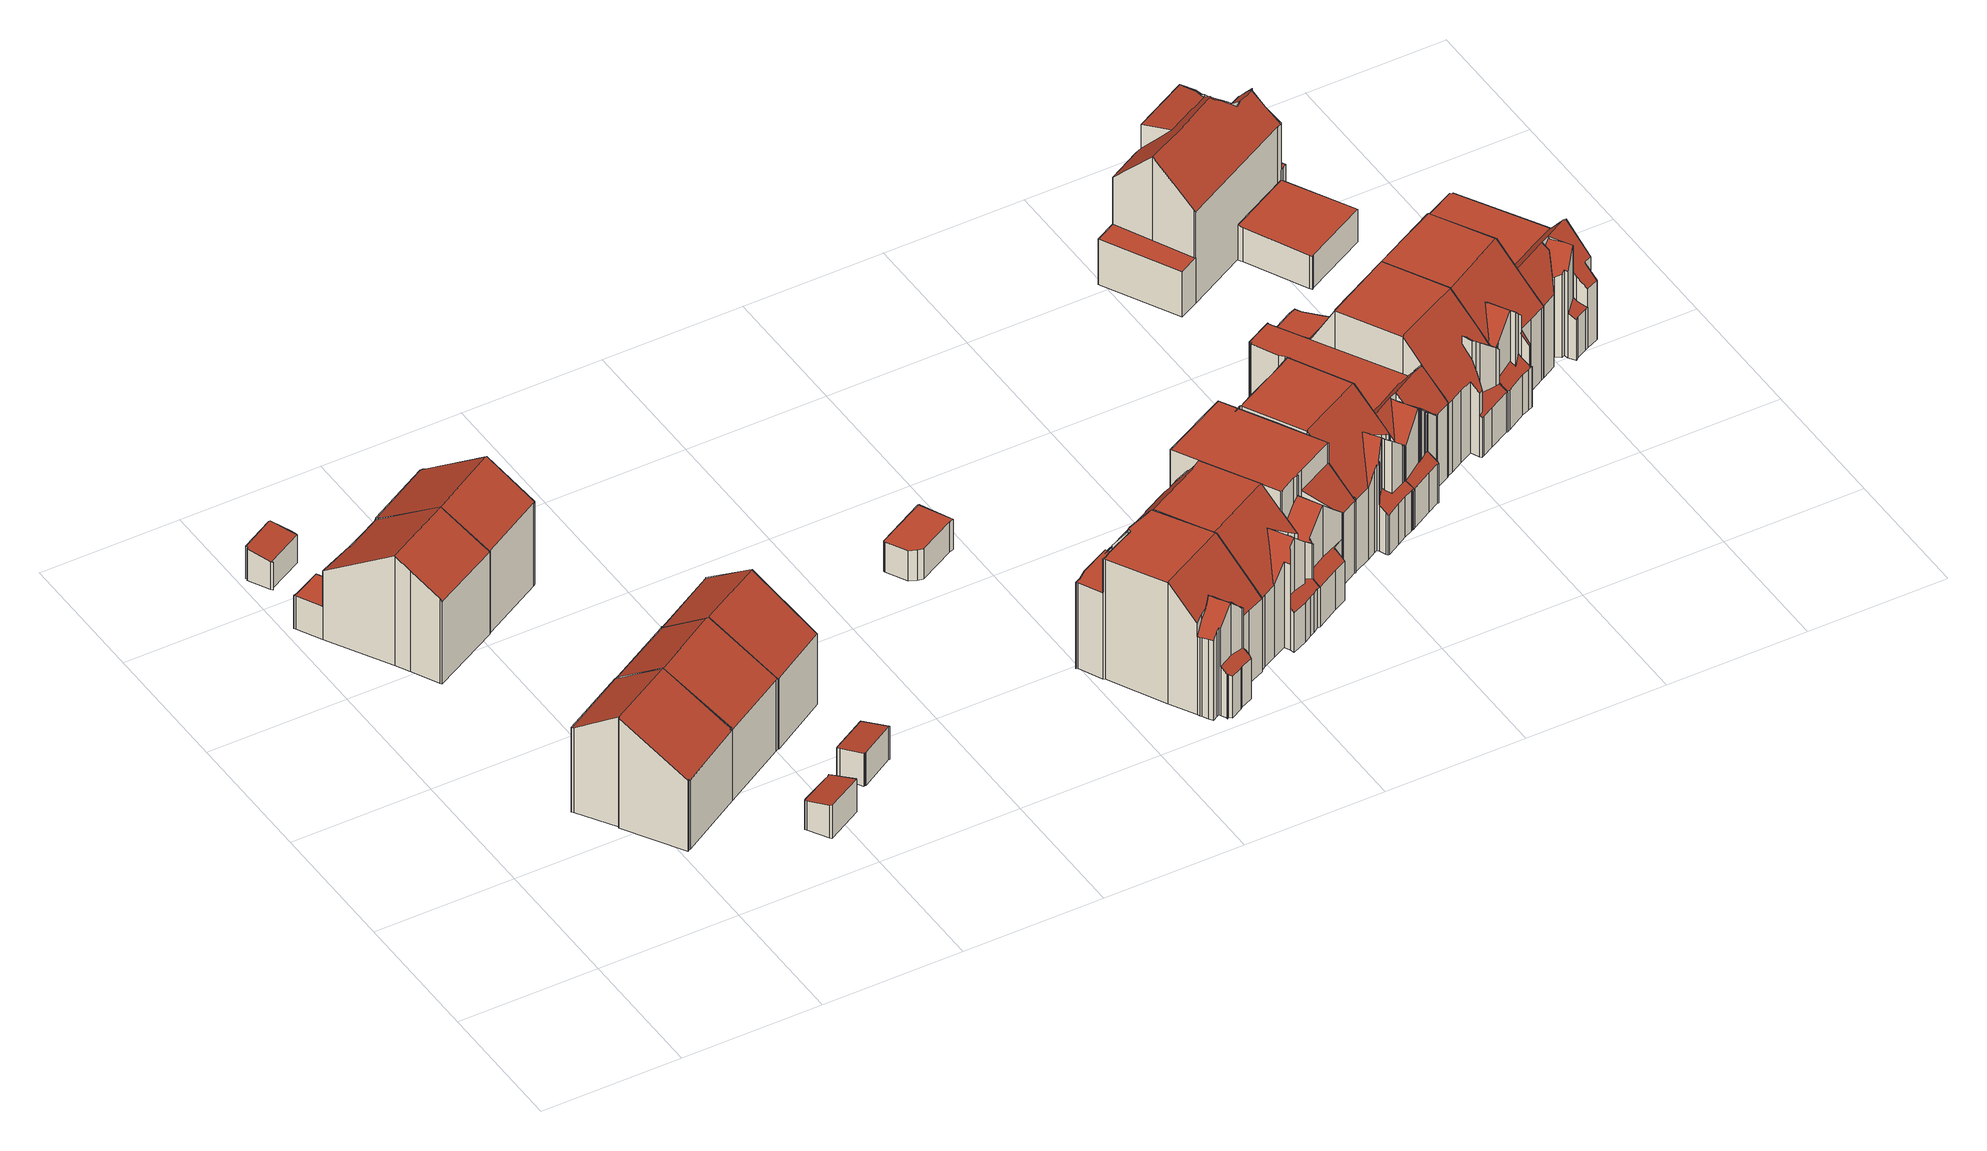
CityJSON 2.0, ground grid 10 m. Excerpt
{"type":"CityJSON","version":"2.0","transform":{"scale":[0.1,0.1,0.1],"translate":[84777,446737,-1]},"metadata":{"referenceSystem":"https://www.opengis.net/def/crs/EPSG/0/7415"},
"CityObjects":{
"building1":{"type":"Building","attributes":{"dak_type":"slanted","data_area":41.54,"data_coverage":0.934,"geconstateerd":false,"gid":17144714,"h_dak_50p":7.07,"h_dak_70p":7.59,"h_dak_max":8.53,"h_dak_min":5.25,"h_maaiveld":-0.242,"kas_warenhuis":false,"lod11_replace":false,"ondergronds_type":"above ground","oorspronkelijkbouwjaar":1981,"pw_actueel":"yes","pw_bron":"ahn3","reconstructie_methode":"tudelft3d-geoflow","reconstruction_skipped":false,"rmse_lod12":1.08,"rmse_lod13":1,"rmse_lod22":0.0281,"rn":1,"status":"Pand in gebruik","t_run":64.3,"val3dity_codes_lod12":"[]","val3dity_codes_lod13":"[]","val3dity_codes_lod22":"[]"},"children":["building1-1"]},
"building1-1":{"type":"BuildingPart","parents":["building1"],"geometry":[{"type":"Solid","lod":"2.2","boundaries":[[[[0,1,2,3,4,5,6,7,8,9,10,11,12,13]],[[14,10,9,15]],[[16,2,1,17]],[[18,12,11,19]],[[20,7,6,21]],[[22,8,7,20]],[[23,4,3,24]],[[25,5,4,23]],[[24,3,2,16]],[[26,0,13,27]],[[27,13,12,18]],[[21,6,5,25]],[[15,9,8,22]],[[19,11,10,14]],[[17,1,0,26]],[[21,25,23,24,16,28,14,15,22,20]],[[16,17,26,27,18,19,14,28]]]],"semantics":{"surfaces":[{"type":"GroundSurface"},{"type":"WallSurface","on_footprint_edge":true},{"type":"RoofSurface"}],"values":[[0,1,1,1,1,1,1,1,1,1,1,1,1,1,1,2,2]]}}]},
"building2":{"type":"Building","attributes":{"dak_type":"horizontal","data_area":4.8,"data_coverage":0.792,"geconstateerd":false,"gid":11186735,"h_dak_50p":2.19,"h_dak_70p":2.24,"h_dak_max":2.38,"h_dak_min":2.03,"h_maaiveld":-0.213,"kas_warenhuis":false,"lod11_replace":false,"ondergronds_type":"above ground","oorspronkelijkbouwjaar":1981,"pw_actueel":"yes","pw_bron":"ahn3","reconstructie_methode":"tudelft3d-geoflow","reconstruction_skipped":false,"rmse_lod12":0.102,"rmse_lod13":0.108,"rmse_lod22":0.0231,"rn":1,"status":"Pand in gebruik","t_run":24.97,"val3dity_codes_lod12":"[]","val3dity_codes_lod13":"[]","val3dity_codes_lod22":"[]"},"children":["building2-1"]},
"building2-1":{"type":"BuildingPart","parents":["building2"],"geometry":[{"type":"Solid","lod":"2.2","boundaries":[[[[29,30,31,32,33,34,35,36,37,38,39]],[[40,32,31,41]],[[42,36,35,43]],[[44,38,37,45]],[[43,35,34,46]],[[47,33,32,40]],[[48,39,38,44]],[[41,31,30,49]],[[50,29,39,48]],[[46,34,33,47]],[[45,37,36,42]],[[49,30,29,50]],[[49,50,48,44,45,42,43,46,47,40,41]]]],"semantics":{"surfaces":[{"type":"GroundSurface"},{"type":"WallSurface","on_footprint_edge":true},{"type":"RoofSurface"}],"values":[[0,1,1,1,1,1,1,1,1,1,1,1,2]]}}]},
"building3":{"type":"Building","attributes":{"dak_type":"slanted","data_area":47.85,"data_coverage":0.938,"geconstateerd":false,"gid":11186732,"h_dak_50p":6.95,"h_dak_70p":7.57,"h_dak_max":8.52,"h_dak_min":2.25,"h_maaiveld":-0.193,"kas_warenhuis":false,"lod11_replace":false,"ondergronds_type":"above ground","oorspronkelijkbouwjaar":1981,"pw_actueel":"yes","pw_bron":"ahn3","reconstructie_methode":"tudelft3d-geoflow","reconstruction_skipped":false,"rmse_lod12":2.03,"rmse_lod13":1.05,"rmse_lod22":0.0312,"rn":1,"status":"Pand in gebruik","t_run":61.98,"val3dity_codes_lod12":"[]","val3dity_codes_lod13":"[]","val3dity_codes_lod22":"[]"},"children":["building3-1"]},
"building3-1":{"type":"BuildingPart","parents":["building3"],"geometry":[{"type":"Solid","lod":"2.2","boundaries":[[[[51,52,53,54,55,56,57,58,59,60,61,62,63,64,65,66,67,68,69]],[[70,61,60,71]],[[72,64,63,73]],[[74,62,61,70]],[[75,74,76,77]],[[78,52,51,79]],[[80,66,65,81]],[[82,67,66,80]],[[83,68,67,82]],[[84,69,68,83]],[[71,60,59,85]],[[86,58,57,87]],[[87,57,56,88]],[[89,88,56,55,90]],[[73,63,62,74,75]],[[85,59,58,86]],[[90,55,54,91]],[[92,53,52,78]],[[91,54,53,92]],[[79,51,69,84]],[[77,76,88,89]],[[81,65,64,72]],[[88,76,74,70,71,85,86,87]],[[83,82,80,81,72,73,75,77,89,90]],[[91,92,78,79,84,83,90]]]],"semantics":{"surfaces":[{"type":"GroundSurface"},{"type":"WallSurface","on_footprint_edge":true},{"type":"WallSurface","on_footprint_edge":false},{"type":"RoofSurface"}],"values":[[0,1,1,1,2,1,1,1,1,1,1,1,1,1,1,1,1,1,1,1,2,1,3,3,3]]}}]},
"building4":{"type":"Building","attributes":{"dak_type":"slanted","data_area":41.91,"data_coverage":0.938,"geconstateerd":false,"gid":11186641,"h_dak_50p":7.05,"h_dak_70p":7.62,"h_dak_max":8.73,"h_dak_min":5.26,"h_maaiveld":-0.206,"kas_warenhuis":false,"lod11_replace":false,"ondergronds_type":"above ground","oorspronkelijkbouwjaar":1981,"pw_actueel":"yes","pw_bron":"ahn3","reconstructie_methode":"tudelft3d-geoflow","reconstruction_skipped":false,"rmse_lod12":1.12,"rmse_lod13":1.22,"rmse_lod22":0.0338,"rn":1,"status":"Pand in gebruik","t_run":56.66,"val3dity_codes_lod12":"[]","val3dity_codes_lod13":"[]","val3dity_codes_lod22":"[]"},"children":["building4-1"]},
"building4-1":{"type":"BuildingPart","parents":["building4"],"geometry":[{"type":"Solid","lod":"2.2","boundaries":[[[[2,1,0,93,94,95,96,97,98,99,5,3,100]],[[101,93,0,26]],[[102,94,93,101]],[[26,0,1,103]],[[104,100,3,105]],[[106,97,96,107]],[[108,98,97,106]],[[109,95,94,102]],[[16,2,100,104]],[[105,3,5,25]],[[25,5,99,110]],[[110,99,98,108]],[[103,1,2,16]],[[107,96,95,109]],[[26,103,16,111,112,106,107,109,102,101]],[[111,16,104,105,25,110,108,106,112]]]],"semantics":{"surfaces":[{"type":"GroundSurface"},{"type":"WallSurface","on_footprint_edge":true},{"type":"RoofSurface"}],"values":[[0,1,1,1,1,1,1,1,1,1,1,1,1,1,2,2]]}}]},
"building5":{"type":"Building","attributes":{"dak_type":"horizontal","data_area":4.93,"data_coverage":0.852,"geconstateerd":false,"gid":11186729,"h_dak_50p":2.2,"h_dak_70p":2.27,"h_dak_max":2.47,"h_dak_min":2.04,"h_maaiveld":-0.229,"kas_warenhuis":false,"lod11_replace":false,"ondergronds_type":"above ground","oorspronkelijkbouwjaar":1981,"pw_actueel":"yes","pw_bron":"ahn3","reconstructie_methode":"tudelft3d-geoflow","reconstruction_skipped":false,"rmse_lod12":0.122,"rmse_lod13":0.13,"rmse_lod22":0.0305,"rn":1,"status":"Pand in gebruik","t_run":29.37,"val3dity_codes_lod12":"[]","val3dity_codes_lod13":"[]","val3dity_codes_lod22":"[]"},"children":["building5-1"]},
"building5-1":{"type":"BuildingPart","parents":["building5"],"geometry":[{"type":"Solid","lod":"2.2","boundaries":[[[[113,114,115,116,117,118,119,120,121,122]],[[123,115,114,124]],[[125,118,117,126]],[[127,113,122,128]],[[126,117,116,129]],[[128,122,121,130]],[[130,121,120,131]],[[131,120,119,132]],[[132,119,118,125]],[[124,114,113,127]],[[129,116,115,123]],[[131,132,125,126,129,123,124,127,128,130]]]],"semantics":{"surfaces":[{"type":"GroundSurface"},{"type":"WallSurface","on_footprint_edge":true},{"type":"RoofSurface"}],"values":[[0,1,1,1,1,1,1,1,1,1,1,2]]}}]},
"building6":{"type":"Building","attributes":{"dak_type":"slanted","data_area":40.76,"data_coverage":0.918,"geconstateerd":false,"gid":11186730,"h_dak_50p":7.17,"h_dak_70p":7.7,"h_dak_max":8.52,"h_dak_min":5.5,"h_maaiveld":-0.178,"kas_warenhuis":false,"lod11_replace":false,"ondergronds_type":"above ground","oorspronkelijkbouwjaar":1981,"pw_actueel":"yes","pw_bron":"ahn3","reconstructie_methode":"tudelft3d-geoflow","reconstruction_skipped":false,"rmse_lod12":0.968,"rmse_lod13":1.06,"rmse_lod22":0.0269,"rn":1,"status":"Pand in gebruik","t_run":60.58,"val3dity_codes_lod12":"[]","val3dity_codes_lod13":"[]","val3dity_codes_lod22":"[]"},"children":["building6-1"]},
"building6-1":{"type":"BuildingPart","parents":["building6"],"geometry":[{"type":"Solid","lod":"2.2","boundaries":[[[[133,134,135,51,136,68,67,137,138,139,140,141,142]],[[143,137,67,144]],[[145,138,137,143]],[[146,139,138,145]],[[144,67,68,83]],[[79,51,135,147]],[[148,140,139,146]],[[149,141,140,148]],[[150,134,133,151]],[[152,142,141,149]],[[151,133,142,152]],[[83,68,136,153]],[[153,136,51,79]],[[147,135,134,150]],[[152,149,148,146,145,143,144,83,154,155]],[[151,152,155,154,83,153,79,147,150]]]],"semantics":{"surfaces":[{"type":"GroundSurface"},{"type":"WallSurface","on_footprint_edge":true},{"type":"RoofSurface"}],"values":[[0,1,1,1,1,1,1,1,1,1,1,1,1,1,2,2]]}}]},
"building7":{"type":"Building","attributes":{"dak_type":"slanted","data_area":39.64,"data_coverage":0.944,"geconstateerd":false,"gid":11186640,"h_dak_50p":7.21,"h_dak_70p":7.73,"h_dak_max":8.53,"h_dak_min":5.43,"h_maaiveld":-0.189,"kas_warenhuis":false,"lod11_replace":false,"ondergronds_type":"above ground","oorspronkelijkbouwjaar":1981,"pw_actueel":"yes","pw_bron":"ahn3","reconstructie_methode":"tudelft3d-geoflow","reconstruction_skipped":false,"rmse_lod12":0.984,"rmse_lod13":0.92,"rmse_lod22":0.0304,"rn":1,"status":"Pand in gebruik","t_run":61.22,"val3dity_codes_lod12":"[]","val3dity_codes_lod13":"[]","val3dity_codes_lod22":"[]"},"children":["building7-1"]},
"building7-1":{"type":"BuildingPart","parents":["building7"],"geometry":[{"type":"Solid","lod":"2.2","boundaries":[[[[156,157,158,159,98,160,97,95,161]],[[106,97,160,162]],[[163,95,97,106]],[[164,156,161,165]],[[166,161,95,163]],[[165,161,166]],[[167,158,157,168]],[[169,159,158,167]],[[168,157,156,164]],[[108,98,159,169]],[[162,160,98,108]],[[165,166,163,106,170,164]],[[108,169,167,168,164,170,106,162]]]],"semantics":{"surfaces":[{"type":"GroundSurface"},{"type":"WallSurface","on_footprint_edge":true},{"type":"RoofSurface"}],"values":[[0,1,1,1,1,1,1,1,1,1,1,2,2]]}}]},
"building8":{"type":"Building","attributes":{"dak_type":"horizontal","data_area":5.48,"data_coverage":0.898,"geconstateerd":false,"gid":14670221,"h_dak_50p":2.19,"h_dak_70p":2.26,"h_dak_max":2.4,"h_dak_min":1.99,"h_maaiveld":-0.229,"kas_warenhuis":false,"lod11_replace":false,"ondergronds_type":"above ground","oorspronkelijkbouwjaar":1981,"pw_actueel":"yes","pw_bron":"ahn3","reconstructie_methode":"tudelft3d-geoflow","reconstruction_skipped":false,"rmse_lod12":0.112,"rmse_lod13":0.125,"rmse_lod22":0.0324,"rn":1,"status":"Pand in gebruik","t_run":43.22,"val3dity_codes_lod12":"[]","val3dity_codes_lod13":"[]","val3dity_codes_lod22":"[]"},"children":["building8-1"]},
"building8-1":{"type":"BuildingPart","parents":["building8"],"geometry":[{"type":"Solid","lod":"2.2","boundaries":[[[[171,172,173,174,175,176,177,178,179,180]],[[181,180,179,182]],[[183,177,176,184]],[[185,178,177,183]],[[186,175,174,187]],[[184,176,175,186]],[[187,174,173,188]],[[182,179,178,185]],[[188,173,172,189]],[[190,171,180,181]],[[189,172,171,190]],[[189,190,181,182,185,183,184,186,187,188]]]],"semantics":{"surfaces":[{"type":"GroundSurface"},{"type":"WallSurface","on_footprint_edge":true},{"type":"RoofSurface"}],"values":[[0,1,1,1,1,1,1,1,1,1,1,2]]}}]},
"building9":{"type":"Building","attributes":{"dak_type":"horizontal","data_area":8.8,"data_coverage":0.898,"geconstateerd":false,"gid":18958482,"h_dak_50p":2.24,"h_dak_70p":2.24,"h_dak_max":2.39,"h_dak_min":2.18,"h_maaiveld":-0.165,"kas_warenhuis":false,"lod11_replace":false,"ondergronds_type":"above ground","oorspronkelijkbouwjaar":1991,"pw_actueel":"yes","pw_bron":"ahn3","reconstructie_methode":"tudelft3d-geoflow","reconstruction_skipped":false,"rmse_lod12":0.0229,"rmse_lod13":0.023,"rmse_lod22":0.0214,"rn":1,"status":"Pand in gebruik","t_run":42.66,"val3dity_codes_lod12":"[]","val3dity_codes_lod13":"[]","val3dity_codes_lod22":"[]"},"children":["building9-1"]},
"building9-1":{"type":"BuildingPart","parents":["building9"],"geometry":[{"type":"Solid","lod":"2.2","boundaries":[[[[191,192,193,194,195,196,197,198,199,200]],[[201,192,191,202]],[[203,194,193,204]],[[205,198,197,206]],[[204,193,192,201]],[[207,196,195,208]],[[206,197,196,207]],[[202,191,200,209]],[[210,199,198,205]],[[209,200,199,210]],[[208,195,194,203]],[[209,210,205,206,207,208,203,204,201,202]]]],"semantics":{"surfaces":[{"type":"GroundSurface"},{"type":"WallSurface","on_footprint_edge":true},{"type":"RoofSurface"}],"values":[[0,1,1,1,1,1,1,1,1,1,1,2]]}}]},
"building10":{"type":"Building","attributes":{"dak_type":"slanted","data_area":53.11,"data_coverage":0.918,"geconstateerd":false,"gid":18958357,"h_dak_50p":8.78,"h_dak_70p":9.25,"h_dak_max":9.44,"h_dak_min":2.89,"h_maaiveld":-0.26,"kas_warenhuis":false,"lod11_replace":false,"ondergronds_type":"above ground","oorspronkelijkbouwjaar":1917,"pw_actueel":"yes","pw_bron":"ahn3","reconstructie_methode":"tudelft3d-geoflow","reconstruction_skipped":false,"rmse_lod12":1.83,"rmse_lod13":2.08,"rmse_lod22":0.16,"rn":1,"status":"Pand in gebruik","t_run":127.03,"val3dity_codes_lod12":"[]","val3dity_codes_lod13":"[]","val3dity_codes_lod22":"[]"},"children":["building10-1"]},
"building10-1":{"type":"BuildingPart","parents":["building10"],"geometry":[{"type":"Solid","lod":"2.2","boundaries":[[[[211,212,213,214,215,216,217,218,219,220,221,222,223,224,225,226,227,228,229,230,231,232,233,234,235,236,237,238,239,240,241,242,243,244,245,246,247,248,249]],[[250,251,252,253]],[[254,224,223,255]],[[253,252,255,256]],[[257,258,259,260]],[[261,236,235,262]],[[263,247,246,264]],[[265,248,247,263]],[[266,239,238,267]],[[262,235,234,268]],[[269,270,271,272]],[[273,249,248,265]],[[267,238,237,274]],[[260,259,275,276]],[[276,275,241,240,277]],[[278,242,241,275]],[[279,221,220,280]],[[220,281,280]],[[280,281,282,283]],[[274,237,236,261]],[[283,282,284]],[[285,286,287]],[[288,217,216,289]],[[290,230,229,291]],[[292,228,227,293]],[[294,295,296,286]],[[291,297,298]],[[299,232,231,300]],[[301,226,225,302]],[[293,227,226,301]],[[302,225,224,254]],[[256,255,223,222,303]],[[303,222,221,279]],[[272,271,251,250]],[[304,218,217,288]],[[305,219,218,304]],[[297,291,229,228,292]],[[306,295,294]],[[307,233,232,299]],[[268,234,233,307]],[[308,245,244,309]],[[264,246,245,308]],[[309,244,243,310]],[[310,243,242,278]],[[277,240,239,266,311]],[[300,231,230,290]],[[266,312,311]],[[311,312,313]],[[289,216,215,314]],[[314,215,214,315]],[[316,211,249,273]],[[317,212,211,316]],[[318,319,284]],[[320,321,258,257]],[[295,306,298]],[[281,220,219,305]],[[322,323,319,318]],[[323,322,324]],[[287,286,296,270,269]],[[315,214,213,321,320]],[[321,213,212,317]],[[268,307,299,300,290,291,298,306,294,286,285]],[[275,259,258,321,317,316,273,265,263,264,308,309,310,278]],[[325,257,260,276,277,311,313,326,324,322,327]],[[322,318,284,282,281,305,304,288,289,314,315,320,257,325,327]],[[324,326,313,312,266,267,274,261,262,328,329,279,280,283,284,319,323]],[[292,293,301,302,254,255,252,251,271,270,296,295,298,297]],[[285,287,269,272,250,253,256,303,279,329,328,262,268]]]],"semantics":{"surfaces":[{"type":"GroundSurface"},{"type":"WallSurface","on_footprint_edge":false},{"type":"WallSurface","on_footprint_edge":true},{"type":"RoofSurface"}],"values":[[0,1,2,1,1,2,2,2,2,2,1,2,2,1,2,2,2,2,1,2,1,1,2,2,2,1,1,2,2,2,2,2,2,1,2,2,2,1,2,2,2,2,2,2,2,2,1,1,2,2,2,2,1,1,1,2,1,1,1,2,2,3,3,3,3,3,3,3]]}}]},
"building11":{"type":"Building","attributes":{"dak_type":"slanted","data_area":50.78,"data_coverage":0.889,"geconstateerd":false,"gid":11569585,"h_dak_50p":8.88,"h_dak_70p":9.24,"h_dak_max":9.44,"h_dak_min":2.88,"h_maaiveld":-0.189,"kas_warenhuis":false,"lod11_replace":false,"ondergronds_type":"above ground","oorspronkelijkbouwjaar":1917,"pw_actueel":"yes","pw_bron":"ahn3","reconstructie_methode":"tudelft3d-geoflow","reconstruction_skipped":false,"rmse_lod12":1.8,"rmse_lod13":1.35,"rmse_lod22":0.108,"rn":1,"status":"Pand in gebruik","t_run":92.73,"val3dity_codes_lod12":"[]","val3dity_codes_lod13":"[]","val3dity_codes_lod22":"[]"},"children":["building11-1"]},
"building11-1":{"type":"BuildingPart","parents":["building11"],"geometry":[{"type":"Solid","lod":"2.2","boundaries":[[[[330,331,332,333,334,335,336,337,338,339,340,341,342,343,344,345,346,347,348,349,350,351,352,353,354,355,356]],[[357,351,350,299]],[[358,330,356,359]],[[360,355,354,361]],[[362,363,364,365]],[[299,350,349,366]],[[361,354,353,367]],[[368,352,351,357]],[[359,356,355,360]],[[369,336,335,370]],[[370,335,334,371]],[[372,347,346,373]],[[374,332,331,375]],[[376,377,375,378]],[[379,342,341,380,381]],[[381,380,382,383]],[[380,341,340,384]],[[385,333,332,374]],[[366,349,348,386]],[[367,353,352,368]],[[373,346,345,274]],[[387,339,338,388]],[[384,340,339,387]],[[365,364,371,389]],[[390,391,392]],[[274,345,344,393]],[[393,344,343,394]],[[378,375,331,330,358]],[[391,390,377,376]],[[395,396,363,362]],[[397,337,336,369]],[[386,348,347,372]],[[398,399,392]],[[383,382,400,401]],[[401,400,396,395]],[[394,343,342,379]],[[388,338,337,397]],[[389,371,334,333,385]],[[361,367,368,357,299,366,386,372,402,403,359,360]],[[404,405,358,359,403,402,372,373]],[[398,392,391,376,378,358,405,404,373,274,393,394,406,407]],[[401,408,409,399,398,407,406,394,379,381,383]],[[388,397,369,370,371,364,363,396,400,382,380,384,387]],[[399,409,408,401,395,362,365,389,385,374,375,377,390,392]]]],"semantics":{"surfaces":[{"type":"GroundSurface"},{"type":"WallSurface","on_footprint_edge":true},{"type":"WallSurface","on_footprint_edge":false},{"type":"RoofSurface"}],"values":[[0,1,1,1,2,1,1,1,1,1,1,1,1,2,1,2,1,1,1,1,1,1,1,2,2,1,1,1,2,2,1,1,2,2,2,1,1,1,3,3,3,3,3,3]]}}]},
"building12":{"type":"Building","attributes":{"dak_type":"slanted","data_area":52.79,"data_coverage":0.935,"geconstateerd":false,"gid":11569586,"h_dak_50p":9.24,"h_dak_70p":9.27,"h_dak_max":9.46,"h_dak_min":2.89,"h_maaiveld":-0.191,"kas_warenhuis":false,"lod11_replace":false,"ondergronds_type":"above ground","oorspronkelijkbouwjaar":1917,"pw_actueel":"yes","pw_bron":"ahn3","reconstructie_methode":"tudelft3d-geoflow","reconstruction_skipped":false,"rmse_lod12":1.71,"rmse_lod13":1.69,"rmse_lod22":0.108,"rn":1,"status":"Pand in gebruik","t_run":90.59,"val3dity_codes_lod12":"[]","val3dity_codes_lod13":"[]","val3dity_codes_lod22":"[]"},"children":["building12-1"]},
"building12-1":{"type":"BuildingPart","parents":["building12"],"geometry":[{"type":"Solid","lod":"2.2","boundaries":[[[[333,410,411,412,413,414,415,416,417,418,419,420,421,422,423,335,334,424]],[[425,414,413,426]],[[427,428,429,430]],[[431,422,421,432]],[[433,434,420,419,435]],[[385,333,424,436]],[[437,418,417,438]],[[435,419,418,437]],[[439,433,440]],[[430,429,434,433,439]],[[432,421,420,434]],[[370,335,423,441]],[[442,443,444,445]],[[371,334,335,370]],[[446,371,447,448]],[[438,417,416,449]],[[450,451,452,453]],[[449,416,415,452]],[[453,452,415,414,425]],[[436,424,334,371,446]],[[426,413,412,454]],[[455,456,457,458,459]],[[460,461,456,455]],[[448,447,428,427]],[[441,423,422,431]],[[458,457,440]],[[445,444,462,463]],[[443,410,333,385]],[[463,462,464,465]],[[465,464,461,460]],[[459,458,451,450]],[[454,412,411,466]],[[466,411,410,443,442]],[[435,437,438,449,452,451,458,440,433]],[[445,463,465,460,455,459,450,453,425,426,454,466,442]],[[456,461,430,439,440,457]],[[441,431,432,434,429,428,447,371,370]],[[461,464,462,444,443,385,436,446,448,427,430]]]],"semantics":{"surfaces":[{"type":"GroundSurface"},{"type":"WallSurface","on_footprint_edge":true},{"type":"WallSurface","on_footprint_edge":false},{"type":"RoofSurface"}],"values":[[0,1,2,1,1,1,1,1,2,2,1,1,2,1,2,1,2,1,1,1,1,2,2,2,1,2,2,1,2,2,2,1,1,3,3,3,3,3]]}}]},
"building13":{"type":"Building","attributes":{"dak_type":"slanted","data_area":50.38,"data_coverage":0.885,"geconstateerd":false,"gid":11569578,"h_dak_50p":8.63,"h_dak_70p":9.45,"h_dak_max":9.66,"h_dak_min":2.9,"h_maaiveld":-0.195,"kas_warenhuis":false,"lod11_replace":false,"ondergronds_type":"above ground","oorspronkelijkbouwjaar":1917,"pw_actueel":"yes","pw_bron":"ahn3","reconstructie_methode":"tudelft3d-geoflow","reconstruction_skipped":false,"rmse_lod12":2.08,"rmse_lod13":1.59,"rmse_lod22":0.194,"rn":1,"status":"Pand in gebruik","t_run":120.11,"val3dity_codes_lod12":"[]","val3dity_codes_lod13":"[]","val3dity_codes_lod22":"[]"},"children":["building13-1"]},
"building13-1":{"type":"BuildingPart","parents":["building13"],"geometry":[{"type":"Solid","lod":"2.2","boundaries":[[[[467,468,469,470,471,472,473,474,475,476,477,478,479,480,481,482,483,484,485,486,487,488,489,490,491,492,493,494,495,496,497,498,499]],[[500,494,493,501]],[[501,493,492,502]],[[503,495,494,500]],[[504,505,506,507]],[[507,506,508,509]],[[510,498,497,511]],[[512,475,474,513]],[[514,476,475,512]],[[515,487,486,516]],[[517,473,472,518]],[[518,472,471,519]],[[520,488,487,515]],[[521,522,489,488,520]],[[523,485,484,524]],[[525,478,477,526]],[[526,477,476,514]],[[516,486,485,523]],[[527,499,498,510]],[[524,484,483,528]],[[529,530,531,532]],[[533,534,535,536]],[[537,469,468,534,533]],[[538,539,540]],[[532,531,541,542]],[[542,541,522,521]],[[513,474,473,517]],[[543,544,545,546]],[[540,539,547]],[[548,480,479,549]],[[549,479,478,525]],[[550,481,480,548]],[[551,467,499,527]],[[552,468,467,551]],[[511,497,496,553]],[[554,490,489,522]],[[528,483,482,555]],[[555,482,481,550]],[[546,545,505,504]],[[509,508,556,557]],[[553,496,495,503]],[[558,470,469,537]],[[534,468,552]],[[530,529,559]],[[557,556,560]],[[536,535,544,543]],[[560,556,561,562]],[[502,492,491,563]],[[562,561,563,564]],[[564,563,491,490,554]],[[519,471,470,558]],[[565,515,516,566,567,568,569,570,571,526,514,512,572]],[[539,538,559,529,532,542,521,520,515,565,572,512,513,517,518,519,573,574,575,547]],[[524,528,555,550,548,549,525,526,571,570,569,568,567,566,516,523]],[[544,535,534,552,551,527,510,511,553,503,500,501,502,563,561,556,508,506,505,545]],[[536,543,546,504,540,547,575,574,573,519,558,537,533]],[[564,554,522,541,531,530,559,538,540,504,507,509,557,560,562]]]],"semantics":{"surfaces":[{"type":"GroundSurface"},{"type":"WallSurface","on_footprint_edge":true},{"type":"WallSurface","on_footprint_edge":false},{"type":"RoofSurface"}],"values":[[0,1,1,1,2,2,1,1,1,1,1,1,1,1,1,1,1,1,1,1,2,2,1,2,2,2,1,2,2,1,1,1,1,1,1,1,1,1,2,2,1,1,1,2,2,2,2,1,2,1,1,3,3,3,3,3,3]]}}]},
"building14":{"type":"Building","attributes":{"dak_type":"slanted","data_area":54.52,"data_coverage":0.858,"geconstateerd":false,"gid":18958195,"h_dak_50p":6.45,"h_dak_70p":6.55,"h_dak_max":8.53,"h_dak_min":2.9,"h_maaiveld":-0.227,"kas_warenhuis":false,"lod11_replace":false,"ondergronds_type":"above ground","oorspronkelijkbouwjaar":1917,"pw_actueel":"yes","pw_bron":"ahn3","reconstructie_methode":"tudelft3d-geoflow","reconstruction_skipped":false,"rmse_lod12":0.816,"rmse_lod13":0.838,"rmse_lod22":0.0789,"rn":1,"status":"Pand in gebruik","t_run":102.71,"val3dity_codes_lod12":"[]","val3dity_codes_lod13":"[]","val3dity_codes_lod22":"[]"},"children":["building14-1"]},
"building14-1":{"type":"BuildingPart","parents":["building14"],"geometry":[{"type":"Solid","lod":"2.2","boundaries":[[[[492,576,577,491,490,578,579,580,485,581,582,583,584,585,586,587,588,589,590,591,592,593,594,595,596,597,598,599,600,601,602,603,604,605,493]],[[606,591,590,607]],[[608,609,610,611]],[[611,610,612,613]],[[613,612,600,599,614]],[[615,595,594,616]],[[554,490,491,564]],[[617,618,598,597,619]],[[620,621,622]],[[623,596,595,615]],[[624,625,626,627]],[[628,629,620]],[[630,485,580,631]],[[632,633,634]],[[635,636,637,638]],[[639,586,585,640]],[[638,637,641,642]],[[642,641,609,608]],[[643,581,485,630]],[[644,584,583,645]],[[627,626,633,632]],[[646,579,578,647]],[[502,492,493,648]],[[649,577,576,650]],[[648,493,605,651]],[[652,602,601,653]],[[654,603,602,652]],[[647,578,490,554]],[[564,491,577,649,655]],[[656,657,636,658]],[[658,636,635]],[[655,649,657,656]],[[659,593,592,660]],[[616,594,593,659]],[[660,592,591,606]],[[640,585,584,644]],[[619,597,596,623]],[[631,580,579,646]],[[661,582,581,643]],[[650,576,492,502]],[[651,605,604,662]],[[653,601,600,612]],[[662,604,603,654]],[[614,599,598,618]],[[607,590,589,663]],[[663,589,588,664]],[[665,587,586,639]],[[664,588,587,665]],[[645,583,582,661]],[[634,629,628]],[[622,621,618,617]],[[666,625,624,667,647,554]],[[668,669,625,666,554,564,655,656]],[[627,632,634,628,620,622,617,619,623,615,616,659,670,671,672]],[[662,654,652,653,612,610,609,641,637,636,657,649,650,502,648,651]],[[663,664,665,639,640,644,645,661,643,630,631,646,673,674,675,676,677,678,660,606,607]],[[627,672,671,670,659,660,678,677,676,675,674,673,646,647,667,624]],[[629,634,633,626,625,669,668,656,658,635,638,642,608,611,613,614,618,621,620]]]],"semantics":{"surfaces":[{"type":"GroundSurface"},{"type":"WallSurface","on_footprint_edge":true},{"type":"WallSurface","on_footprint_edge":false},{"type":"RoofSurface"}],"values":[[0,1,2,2,1,1,1,1,2,1,2,2,1,2,2,1,2,2,1,1,2,1,1,1,1,1,1,1,1,2,2,2,1,1,1,1,1,1,1,1,1,1,1,1,1,1,1,1,1,2,2,3,3,3,3,3,3,3]]}}]},
"building15":{"type":"Building","attributes":{"dak_type":"slanted","data_area":62.23,"data_coverage":0.899,"geconstateerd":false,"gid":11569572,"h_dak_50p":8.09,"h_dak_70p":9.38,"h_dak_max":9.6,"h_dak_min":2.92,"h_maaiveld":-0.218,"kas_warenhuis":false,"lod11_replace":false,"ondergronds_type":"above ground","oorspronkelijkbouwjaar":1917,"pw_actueel":"yes","pw_bron":"ahn3","reconstructie_methode":"tudelft3d-geoflow","reconstruction_skipped":false,"rmse_lod12":2.73,"rmse_lod13":1.19,"rmse_lod22":0.102,"rn":1,"status":"Pand in gebruik","t_run":124.2,"val3dity_codes_lod12":"[]","val3dity_codes_lod13":"[]","val3dity_codes_lod22":"[]"},"children":["building15-1"]},
"building15-1":{"type":"BuildingPart","parents":["building15"],"geometry":[{"type":"Solid","lod":"2.2","boundaries":[[[[679,680,681,682,683,684,685,686,687,688,689,690,691,692,693,694,695,696,697,698,595,699,700,701,702,703,704,705,706,707]],[[708,682,681,709]],[[710,701,700,711]],[[712,713,714,715,716]],[[717,693,692,718]],[[719,703,702,720]],[[721,722,723,724]],[[725,726,713,712]],[[727,595,698,728]],[[720,702,701,710]],[[729,708,730,731]],[[732,682,708,729]],[[733,734,688,687,735]],[[736,683,682,732]],[[737,738,726,725]],[[738,737,739]],[[740,741,734,733]],[[718,692,691,742]],[[728,698,697,743]],[[744,685,684,745]],[[711,700,699,746]],[[745,684,683,736]],[[747,680,679,748]],[[722,695,694,749]],[[749,694,693,717]],[[750,696,695,722,721]],[[743,697,696,750]],[[724,723,714,713]],[[716,715,741,740]],[[742,691,690,751]],[[751,690,689,752]],[[752,689,688,734]],[[746,699,595,727]],[[753,704,703,719]],[[754,705,704,753]],[[735,687,686,755]],[[755,686,685,744]],[[756,706,705,754]],[[731,730,757,758]],[[759,758,757,760,761]],[[758,759,762]],[[761,760,707,706,756]],[[748,679,707,760]],[[709,681,680,747]],[[745,736,763,764,711,746,765,766,767,744]],[[738,739,768,735,755,744,767,766,765,746,727,728,743,750,721,724,713,726]],[[735,768,739,737,725,712,716,740,733]],[[759,761,756,754,753,719,720,769,762]],[[758,762,769,720,710,711,764,763,736,732,729,731]],[[709,747,748,760,757,730,708]],[[734,741,715,714,723,722,749,717,718,742,751,752]]]],"semantics":{"surfaces":[{"type":"GroundSurface"},{"type":"WallSurface","on_footprint_edge":true},{"type":"WallSurface","on_footprint_edge":false},{"type":"RoofSurface"}],"values":[[0,1,1,2,1,1,2,2,1,1,2,1,1,1,2,2,2,1,1,1,1,1,1,1,1,1,1,2,2,1,1,1,1,1,1,1,1,1,2,2,2,1,1,1,3,3,3,3,3,3,3]]}}]},
"building16":{"type":"Building","attributes":{"dak_type":"slanted","data_area":58.65,"data_coverage":0.827,"geconstateerd":false,"gid":18958199,"h_dak_50p":8.62,"h_dak_70p":9.02,"h_dak_max":10.13,"h_dak_min":3.27,"h_maaiveld":-0.221,"kas_warenhuis":false,"lod11_replace":false,"ondergronds_type":"above ground","oorspronkelijkbouwjaar":1915,"pw_actueel":"yes","pw_bron":"ahn3","reconstructie_methode":"tudelft3d-geoflow","reconstruction_skipped":false,"rmse_lod12":1.75,"rmse_lod13":0.871,"rmse_lod22":0.0908,"rn":1,"status":"Pand in gebruik","t_run":102.71,"val3dity_codes_lod12":"[]","val3dity_codes_lod13":"[]","val3dity_codes_lod22":"[]"},"children":["building16-1"]},
"building16-1":{"type":"BuildingPart","parents":["building16"],"geometry":[{"type":"Solid","lod":"2.2","boundaries":[[[[770,771,772,773,774,775,776,777,778,779,780,781,782,783,784,785,786,787,788,789,790,791]],[[792,791,790,793]],[[794,795,783,782,796]],[[797,798,799]],[[800,801,798,797]],[[802,774,773,803]],[[804,787,786,805]],[[806,775,774,802]],[[805,786,785,807]],[[808,809,810]],[[811,812,813,814]],[[815,788,787,804]],[[816,780,779,817]],[[818,778,777,809,808]],[[793,790,789,819]],[[820,821,822,823]],[[823,822,824,825]],[[809,777,776,826]],[[826,776,775,806,827]],[[828,781,780,816]],[[829,830,831,832]],[[833,834,795,794]],[[796,782,781,828]],[[835,836,837,838]],[[830,829,839]],[[817,779,778,818]],[[840,841,821,820]],[[807,785,784,842]],[[843,844,845]],[[819,789,788,815]],[[803,773,772,846]],[[838,837,846,847]],[[844,770,791,792]],[[848,771,770,844,843]],[[845,844,841,840]],[[814,813,801,800]],[[827,806,836,835]],[[847,846,772,771,848]],[[825,824,849,812,811]],[[812,849,834,833]],[[832,831,850]],[[842,784,783,795]],[[851,852,850,831,853,854,810,809,826,827,835,855,856,857]],[[854,853,831,830,839,858,817,818,808,810]],[[792,793,819,815,804,805,807,842,795,834,849,824,822,821,841,844]],[[799,859,860,851,857,856,855,835,838,847,848,843,845,840,820,861,797]],[[836,806,802,803,846,837]],[[825,811,814,800,797,861,820,823]],[[801,813,812,833,794,796,828,816,817,858,839,829,832,850,852,851,860,859,799,798]]]],"semantics":{"surfaces":[{"type":"GroundSurface"},{"type":"WallSurface","on_footprint_edge":true},{"type":"WallSurface","on_footprint_edge":false},{"type":"RoofSurface"}],"values":[[0,1,1,2,2,1,1,1,1,2,2,1,1,1,1,2,2,1,1,1,2,2,1,2,2,1,2,1,2,1,1,2,1,1,2,2,2,1,2,2,2,1,3,3,3,3,3,3,3]]}}]},
"building17":{"type":"Building","attributes":{"dak_type":"slanted","data_area":48.93,"data_coverage":0.859,"geconstateerd":false,"gid":11569587,"h_dak_50p":9.24,"h_dak_70p":9.4,"h_dak_max":9.63,"h_dak_min":2.89,"h_maaiveld":-0.22,"kas_warenhuis":false,"lod11_replace":false,"ondergronds_type":"above ground","oorspronkelijkbouwjaar":1917,"pw_actueel":"yes","pw_bron":"ahn3","reconstructie_methode":"tudelft3d-geoflow","reconstruction_skipped":false,"rmse_lod12":2.01,"rmse_lod13":1.02,"rmse_lod22":0.0538,"rn":1,"status":"Pand in gebruik","t_run":95.02,"val3dity_codes_lod12":"[]","val3dity_codes_lod13":"[]","val3dity_codes_lod22":"[]"},"children":["building17-1"]},
"building17-1":{"type":"BuildingPart","parents":["building17"],"geometry":[{"type":"Solid","lod":"2.2","boundaries":[[[[862,863,864,865,866,867,868,869,870,690,871,872,873,684,683,874,875,876,877,878,879,880,881,882]],[[883,882,881,884]],[[885,875,874,886]],[[887,878,877,888]],[[889,890,891,892]],[[893,879,878,887]],[[736,683,684,745]],[[884,881,880,894]],[[894,880,879,893]],[[895,869,868,896]],[[897,862,882,883]],[[898,690,870,899]],[[900,901,890,889]],[[901,871,690,898]],[[902,876,875,885]],[[888,877,876,902]],[[903,904,905,906]],[[906,905,907,908]],[[745,684,873,909]],[[892,891,904,903]],[[910,872,871,901,900]],[[909,873,872,910]],[[899,870,869,895]],[[911,867,866,912]],[[913,912,866,865,914]],[[908,907,915,916,917]],[[917,916,918,919]],[[916,915,912,913]],[[896,868,867,911]],[[919,918,920]],[[921,863,862,897]],[[922,923,924]],[[923,922,925]],[[886,874,683,736]],[[914,865,864,926]],[[926,864,863,921]],[[736,745,927,928,929,894,893,930]],[[898,899,895,896,911,912,915,907,905,904,891,890,901]],[[906,908,917,919,920,931,925,922,903]],[[922,924,932,933,910,900,889,892,903]],[[736,930,893,887,888,902,885,886]],[[932,924,923,925,931,920,918,916,913,914,926,921,897,883,884,894,929,928,927,745,909,910,933]]]],"semantics":{"surfaces":[{"type":"GroundSurface"},{"type":"WallSurface","on_footprint_edge":true},{"type":"WallSurface","on_footprint_edge":false},{"type":"RoofSurface"}],"values":[[0,1,1,1,2,1,1,1,1,1,1,1,2,1,1,1,2,2,1,2,1,1,1,1,1,2,2,2,1,2,1,2,2,1,1,1,3,3,3,3,3,3]]}}]},
"building18":{"type":"Building","attributes":{"dak_type":"horizontal","data_area":25.34,"data_coverage":0.925,"geconstateerd":false,"gid":17152735,"h_dak_50p":2.46,"h_dak_70p":2.52,"h_dak_max":2.74,"h_dak_min":2.17,"h_maaiveld":-0.226,"kas_warenhuis":false,"lod11_replace":false,"ondergronds_type":"above ground","oorspronkelijkbouwjaar":1929,"pw_actueel":"yes","pw_bron":"ahn3","reconstructie_methode":"tudelft3d-geoflow","reconstruction_skipped":false,"rmse_lod12":0.122,"rmse_lod13":0.121,"rmse_lod22":0.0969,"rn":1,"status":"Pand in gebruik","t_run":69.65,"val3dity_codes_lod12":"[]","val3dity_codes_lod13":"[]","val3dity_codes_lod22":"[]"},"children":["building18-1"]},
"building18-1":{"type":"BuildingPart","parents":["building18"],"geometry":[{"type":"Solid","lod":"2.2","boundaries":[[[[934,935,936,937,938,939,770,940,941]],[[942,938,937,943]],[[944,939,938,942]],[[943,937,936,945]],[[946,935,934,947]],[[948,940,770,949]],[[949,770,939,944]],[[950,941,940,948]],[[945,936,935,946]],[[947,934,941,950]],[[950,948,949,944,942,943,945,946,947]]]],"semantics":{"surfaces":[{"type":"GroundSurface"},{"type":"WallSurface","on_footprint_edge":true},{"type":"RoofSurface"}],"values":[[0,1,1,1,1,1,1,1,1,1,2]]}}]},
"building19":{"type":"Building","attributes":{"dak_type":"slanted","data_area":49.32,"data_coverage":0.856,"geconstateerd":false,"gid":18958492,"h_dak_50p":6.45,"h_dak_70p":6.48,"h_dak_max":7.81,"h_dak_min":2.97,"h_maaiveld":-0.227,"kas_warenhuis":false,"lod11_replace":false,"ondergronds_type":"above ground","oorspronkelijkbouwjaar":1917,"pw_actueel":"yes","pw_bron":"ahn3","reconstructie_methode":"tudelft3d-geoflow","reconstruction_skipped":false,"rmse_lod12":0.661,"rmse_lod13":0.478,"rmse_lod22":0.122,"rn":1,"status":"Pand in gebruik","t_run":91.66,"val3dity_codes_lod12":"[]","val3dity_codes_lod13":"[]","val3dity_codes_lod22":"[]"},"children":["building19-1"]},
"building19-1":{"type":"BuildingPart","parents":["building19"],"geometry":[{"type":"Solid","lod":"2.2","boundaries":[[[[951,952,953,954,955,956,957,958,882,959,960,880,961,877,962,963,964,965,966,967,968,969,970,971,972,973,974]],[[975,967,966,976]],[[977,974,973,978]],[[979,971,970,980]],[[980,970,969,981]],[[981,969,968,982]],[[983,965,964,984]],[[985,877,961,986]],[[883,882,958,987]],[[976,966,965,983]],[[987,958,957,988,989]],[[990,960,959,991]],[[991,959,882,883]],[[992,880,960,990]],[[984,964,963,993]],[[982,968,967,975]],[[988,957,956,994]],[[994,956,955,995]],[[996,952,951,997]],[[998,953,952,996]],[[995,955,954,999]],[[1000,998,1001,1002]],[[999,954,953,1000]],[[953,998,1000]],[[997,951,974,977]],[[1003,1004,978,1005]],[[1006,1007,1008,1009]],[[1009,1008,1010,1011]],[[1002,1001,1012,1013,1014]],[[1014,1013,1011]],[[1015,972,971,979]],[[1005,978,973,972,1015]],[[993,963,962,1016]],[[1016,962,877,985]],[[986,961,880,992]],[[989,988,1007,1006]],[[1013,1012,1004,1003]],[[997,977,978,1004,1012,1001,998,996]],[[1013,1003,1005,1015,979,980,981,982,1011]],[[1010,1008,1007,988,994,995,999,1000,1002,1014,1011]],[[1017,1018,991,883,987,989,1006,1009]],[[1018,1017,1009,1011,982,975,1019,1020,1021,1022,990,991]],[[1019,975,976,983,984,993,1016,985,986,992,990,1022,1021,1020]]]],"semantics":{"surfaces":[{"type":"GroundSurface"},{"type":"WallSurface","on_footprint_edge":true},{"type":"WallSurface","on_footprint_edge":false},{"type":"RoofSurface"}],"values":[[0,1,1,1,1,1,1,1,1,1,1,1,1,1,1,1,1,1,1,1,1,2,1,1,1,2,2,2,2,2,1,1,1,1,1,2,2,3,3,3,3,3,3]]}}]}
},
"vertices":[
[110,163,8],[111,162,8],[127,136,8],[152,96,8],[151,96,8],[152,95,8],[106,68,8],[105,68,8],[104,67,8],[79,108,8],[80,109,8],[63,135,8],[62,136,8],[109,163,8],[80,109,95],[79,108,95],[127,136,95],[111,162,75],[62,136,75],[63,135,75],[105,68,64],[106,68,63],[104,67,64],[151,96,65],[152,96,65],[152,95,64],[110,163,75],[109,163,75],[126,135,95],
[13,413,8],[5,428,8],[6,429,8],[5,430,8],[30,444,8],[31,444,8],[38,431,8],[40,428,8],[40,427,8],[14,413,8],[14,412,8],[5,430,34],[6,429,33],[40,428,30],[38,431,31],[14,413,30],[40,427,30],[31,444,33],[30,444,33],[14,412,30],[5,428,33],[13,413,30],
[106,308,8],[57,282,8],[56,283,8],[46,302,8],[41,312,8],[16,356,8],[7,373,8],[6,374,8],[9,375,8],[29,386,8],[39,369,8],[41,366,8],[41,365,8],[51,370,8],[66,378,8],[67,379,8],[68,377,8],[89,338,8],[106,309,8],[39,369,33],[29,386,33],[51,370,65],[41,365,65],[41,366,33],[41,366,64],[18,357,34],[18,357,62],[57,282,73],[106,308,73],[67,379,65],[66,378,65],[68,377,67],[89,338,95],[106,309,74],[9,375,34],[6,374,34],[7,373,34],[16,356,34],[16,356,62],[41,312,95],[46,302,88],[56,283,75],
[112,164,8],[158,190,8],[159,191,8],[159,190,8],[176,163,8],[201,123,8],[199,122,8],[140,114,8],[112,164,75],[158,190,75],[111,162,76],[140,114,78],[152,96,64],[176,163,95],[159,190,75],[201,123,64],[159,191,75],[199,122,64],[128,136,95],[174,163,95],
[212,47,8],[186,33,8],[185,34,8],[177,48,8],[176,49,8],[177,50,8],[199,62,8],[200,62,8],[202,64,8],[212,48,8],[185,34,34],[186,33,34],[177,50,31],[176,49,31],[212,47,34],[212,48,34],[177,48,31],[202,64,30],[200,62,30],[199,62,30],
[154,335,8],[153,334,8],[107,309,8],[105,310,8],[69,378,8],[68,380,8],[115,406,8],[116,405,8],[117,403,8],[138,365,8],[69,378,66],[68,377,66],[68,380,65],[115,406,65],[107,309,73],[116,405,66],[117,403,67],[153,334,74],[154,335,74],[138,365,95],[105,310,74],[91,339,95],[137,365,95],
[222,189,8],[243,149,8],[244,148,8],[202,123,8],[199,125,8],[206,218,8],[199,125,66],[159,191,74],[222,189,95],[206,218,75],[206,218,74],[244,148,64],[243,149,65],[202,123,64],[177,164,95],
[230,66,8],[229,66,8],[228,66,8],[220,81,8],[219,83,8],[220,84,8],[245,98,8],[255,81,8],[255,80,8],[254,80,8],[254,80,34],[255,80,34],[245,98,30],[220,84,30],[255,81,34],[219,83,30],[220,81,31],[228,66,34],[229,66,34],[230,66,34],
[357,219,8],[352,221,8],[344,236,8],[344,237,8],[379,255,8],[380,255,8],[380,254,8],[391,233,8],[388,232,8],[361,218,8],[352,221,32],[357,219,32],[344,237,32],[344,236,32],[391,233,32],[380,254,33],[380,255,33],[379,255,33],[361,218,32],[388,232,32],
[453,9,7],[453,10,7],[451,14,7],[450,15,7],[448,14,7],[445,12,7],[443,15,7],[441,19,7],[440,20,7],[439,22,7],[429,40,7],[408,80,7],[407,81,7],[399,97,7],[398,98,7],[401,100,7],[402,100,7],[408,105,7],[430,117,7],[431,118,7],[441,123,7],[447,126,7],[452,117,7],[457,106,7],[479,66,7],[494,38,7],[494,37,7],[481,31,7],[475,28,7],[472,26,7],[473,24,7],[474,22,7],[475,20,7],[475,19,7],[475,18,7],[466,14,7],[465,13,7],[456,8,7],[454,10,7],[413,84,102],[413,84,75],[410,82,75],[410,82,102],[399,97,75],[407,81,75],[407,81,102],[462,20,88],[462,20,46],[472,24,44],[472,24,76],[494,38,66],[479,66,103],[465,13,39],[466,14,39],[456,8,40],[475,28,65],[481,31,65],[457,106,102],[435,98,102],[435,98,75],[435,95,75],[435,95,102],[454,10,41],[494,37,65],[473,24,44],[473,24,76],[472,26,76],[474,22,43],[429,40,103],[439,22,79],[439,22,69],[445,27,76],[445,27,80],[450,30,81],[456,106,102],[437,99,99],[437,99,102],[443,15,70],[445,12,70],[431,118,71],[430,117,71],[408,105,75],[402,100,75],[432,112,80],[432,112,74],[437,99,75],[430,117,74],[431,115,74],[447,126,71],[441,123,71],[401,100,75],[398,98,75],[408,80,102],[441,19,69],[440,20,69],[432,112,79],[452,117,85],[475,18,39],[475,19,40],[475,20,41],[475,28,72],[475,28,66],[475,32,70],[448,14,74],[450,15,76],[453,9,41],[453,10,42],[453,33,85],[453,33,82],[451,14,76],[451,14,46],[454,34,87],[454,34,83],[457,36,83],[461,21,88],[458,36,83],[457,28,87],[478,66,103],[430,41,103],
[527,92,8],[539,70,8],[539,69,8],[540,67,8],[544,60,8],[546,55,8],[544,55,8],[540,52,8],[536,50,8],[531,47,8],[520,42,8],[519,45,8],[517,49,8],[507,44,8],[497,39,8],[494,37,8],[478,67,8],[458,106,8],[456,109,8],[448,125,8],[447,126,8],[471,138,8],[472,139,8],[491,149,8],[496,151,8],[498,146,8],[506,132,8],[471,138,71],[527,92,103],[506,132,102],[498,146,80],[496,151,71],[537,60,76],[537,60,46],[543,60,44],[543,60,72],[448,125,72],[491,149,71],[472,139,71],[544,55,39],[546,55,39],[544,60,43],[458,106,102],[478,67,103],[539,69,70],[539,70,70],[537,70,75],[537,70,71],[539,70,74],[517,49,76],[519,45,42],[519,45,76],[523,52,45],[523,52,83],[520,42,39],[540,67,70],[456,109,98],[531,47,39],[536,50,39],[544,60,71],[532,70,75],[532,70,78],[522,71,84],[497,39,65],[507,44,65],[537,58,77],[537,58,44],[540,52,39],[518,71,86],[518,71,87],[527,54,45],[527,54,87],[498,127,102],[504,131,102],[480,68,103],[525,92,103],[507,46,66],[513,60,78],[526,57,87],[524,60,87],
[533,80,8],[496,150,8],[498,151,8],[545,175,8],[564,139,8],[582,105,8],[591,88,8],[590,88,8],[579,82,8],[578,82,8],[577,81,8],[569,76,8],[572,69,8],[562,64,8],[542,63,8],[564,139,103],[545,175,102],[544,64,73],[544,64,46],[558,72,46],[558,72,87],[572,69,39],[569,76,46],[577,81,65],[577,81,46],[578,82,65],[542,63,70],[579,82,65],[590,88,65],[577,81,67],[572,83,70],[562,64,39],[533,80,103],[533,80,69],[534,80,71],[534,80,103],[544,60,70],[544,62,44],[544,62,71],[591,88,65],[581,105,103],[581,105,87],[582,105,87],[582,105,103],[498,151,102],[550,89,103],[550,89,86],[554,91,82],[554,91,87],[554,91,103],[550,88,103],[550,88,87],[546,87,83],[546,87,103],[549,88,86],[549,88,103],[496,150,102],
[616,94,8],[614,99,8],[613,100,8],[611,99,8],[604,95,8],[592,89,8],[591,90,8],[590,90,8],[575,119,8],[553,160,8],[552,161,8],[544,177,8],[558,184,8],[575,193,8],[577,194,8],[577,193,8],[587,198,8],[587,199,8],[592,202,8],[601,186,8],[623,144,8],[634,124,8],[635,121,8],[637,118,8],[640,112,8],[643,107,8],[643,106,8],[642,106,8],[641,105,8],[634,102,8],[627,98,8],[618,93,8],[617,93,8],[642,106,40],[643,106,40],[643,107,40],[641,105,40],[622,109,87],[622,109,48],[623,107,47],[623,107,87],[627,105,44],[627,105,85],[618,93,39],[627,98,40],[575,119,105],[590,90,67],[553,160,105],[623,144,105],[601,186,105],[591,90,67],[592,89,65],[604,95,65],[634,124,78],[635,121,75],[635,121,71],[592,202,73],[587,199,73],[544,177,73],[552,161,105],[617,93,39],[587,198,74],[629,121,78],[629,121,76],[632,121,73],[632,121,77],[614,99,76],[614,99,45],[615,100,45],[615,100,77],[613,100,76],[620,121,83],[616,121,85],[616,121,86],[634,121,72],[634,121,76],[615,101,78],[615,101,45],[621,108,47],[621,108,86],[615,121,86],[575,193,73],[558,184,73],[577,194,73],[616,94,41],[614,99,44],[634,102,40],[637,118,71],[577,193,74],[637,110,44],[637,110,75],[611,99,73],[621,121,82],[637,110,74],[639,111,44],[639,111,73],[640,112,44],[640,112,71],[622,144,105],[600,186,105],[584,177,105],[576,173,105],[564,167,105],[555,162,105],[554,161,105],[576,120,105],[604,96,66],[605,98,68],[611,112,79],
[641,110,8],[640,111,8],[630,131,8],[625,140,8],[594,200,8],[594,203,8],[605,209,8],[620,217,8],[621,217,8],[619,220,8],[617,224,8],[608,242,8],[609,243,8],[608,244,8],[627,254,8],[627,253,8],[674,165,8],[678,156,8],[686,141,8],[687,139,8],[686,138,8],[676,133,8],[675,133,8],[666,128,8],[665,127,8],[669,121,8],[669,120,8],[668,120,8],[659,115,8],[644,107,8],[627,253,73],[627,254,73],[662,125,80],[662,125,46],[663,126,46],[663,126,78],[665,127,46],[665,127,76],[666,128,76],[687,139,66],[686,141,69],[675,133,66],[675,133,65],[676,133,66],[672,133,68],[674,133,66],[674,133,67],[686,138,66],[646,139,88],[646,139,87],[651,141,82],[651,141,88],[666,135,73],[666,135,72],[592,202,74],[594,200,74],[654,138,82],[654,138,81],[654,137,81],[656,121,87],[656,121,45],[657,122,45],[657,122,86],[617,224,73],[619,220,74],[658,122,46],[658,122,85],[594,203,74],[621,217,74],[620,217,74],[625,140,75],[630,131,87],[643,106,39],[640,111,44],[641,110,43],[644,107,39],[669,120,39],[669,121,40],[668,120,39],[640,111,71],[655,121,88],[655,121,45],[656,121,88],[678,156,88],[674,165,75],[605,209,74],[659,115,39],[608,244,73],[609,243,73],[608,242,73],[637,119,71],[631,131,87],[654,124,88],[649,133,87],[678,155,88],[675,154,88],[669,151,88],[626,140,75],[641,148,75],[644,149,75],[665,161,75],[667,161,75],[673,164,75],
[651,258,8],[679,269,8],[680,270,8],[690,252,8],[698,237,8],[721,194,8],[721,193,8],[730,177,8],[734,168,8],[737,162,8],[740,158,8],[740,157,8],[739,157,8],[724,149,8],[716,145,8],[714,144,8],[713,145,8],[710,151,8],[700,146,8],[691,141,8],[672,168,8],[649,211,8],[641,226,8],[641,227,8],[637,235,8],[630,248,8],[643,255,8],[648,257,8],[650,253,8],[690,252,41],[680,270,41],[641,226,74],[649,211,104],[717,156,90],[717,156,67],[717,156,47],[720,157,47],[720,157,87],[716,145,39],[724,149,39],[637,235,73],[641,227,74],[713,145,58],[713,145,41],[716,147,41],[716,147,58],[717,161,87],[717,161,72],[687,139,65],[691,141,65],[690,252,74],[688,252,41],[688,252,73],[690,252,75],[737,162,71],[737,162,44],[734,168,71],[698,237,104],[714,168,87],[714,168,81],[719,171,82],[734,161,74],[734,161,44],[739,157,39],[700,146,65],[721,193,104],[721,194,104],[672,168,104],[679,269,41],[651,258,41],[714,144,39],[710,151,65],[740,157,39],[740,158,40],[630,248,73],[643,255,73],[730,177,82],[648,257,73],[659,242,41],[659,242,65],[659,242,74],[650,253,41],[650,253,73],[663,238,74],[696,236,104],[650,212,104],[674,170,104],[718,192,104],[720,193,104],[723,170,78],[649,231,74],
[727,406,8],[724,405,8],[639,360,8],[625,353,8],[597,406,8],[612,414,8],[636,427,8],[641,429,8],[679,449,8],[681,450,8],[697,458,8],[699,454,8],[703,447,8],[708,440,8],[711,434,8],[713,435,8],[719,433,8],[720,433,8],[723,427,8],[729,415,8],[732,409,8],[729,407,8],[729,407,44],[732,409,44],[708,440,82],[708,440,44],[703,447,82],[704,417,100],[704,417,95],[700,414,100],[704,427,91],[704,427,90],[597,406,44],[625,353,44],[720,433,44],[719,433,44],[612,414,44],[713,435,44],[641,429,100],[641,429,81],[654,414,101],[712,430,92],[712,430,82],[711,430,83],[711,430,92],[723,427,44],[697,458,83],[681,450,100],[679,449,100],[729,415,44],[716,423,100],[716,423,44],[717,424,44],[717,424,100],[714,428,44],[714,428,95],[636,427,81],[612,414,81],[699,454,82],[686,433,102],[686,433,101],[687,431,101],[687,431,103],[713,431,82],[713,431,44],[625,388,110],[625,388,44],[638,361,44],[638,361,82],[686,439,100],[721,415,90],[721,415,44],[711,434,44],[727,406,80],[727,406,44],[727,406,81],[639,360,44],[639,360,80],[724,405,80],[712,430,44],[687,426,105],[684,419,110],[685,420,110],[676,425,101],[675,425,101],[651,401,110],[660,406,110],[674,414,110],[682,447,100],[691,417,106],[687,418,108],[711,420,100],
[783,189,8],[772,183,8],[762,178,8],[765,172,8],[764,171,8],[765,170,8],[761,168,8],[756,166,8],[742,158,8],[736,164,8],[734,169,8],[731,175,8],[691,249,8],[689,253,8],[737,278,8],[738,278,8],[741,273,8],[746,262,8],[769,219,8],[783,193,8],[785,190,8],[785,190,65],[783,193,69],[689,253,72],[691,249,80],[741,273,82],[738,278,71],[737,165,72],[737,165,46],[738,165,46],[738,165,73],[746,262,104],[769,219,105],[756,166,40],[761,168,40],[783,189,65],[740,157,40],[742,158,39],[736,164,71],[736,164,46],[737,278,71],[752,174,87],[752,174,47],[754,171,44],[754,171,87],[760,178,47],[760,178,78],[731,175,79],[734,169,71],[765,170,40],[764,171,40],[764,171,56],[765,172,56],[761,176,45],[761,176,63],[761,176,78],[761,180,67],[761,180,76],[762,185,73],[772,183,65],[744,188,87],[744,188,86],[743,189,87],[747,188,84],[762,178,65],[722,194,104],[736,202,104],[768,219,105],[745,262,104],[755,187,78],[735,171,73],[734,170,72],
[708,336,8],[707,335,8],[706,337,8],[684,380,8],[682,383,8],[683,383,8],[728,404,8],[754,360,8],[682,383,36],[684,380,35],[683,383,36],[706,337,34],[707,335,34],[708,336,34],[728,404,36],[727,406,36],[754,360,34],
[813,196,8],[811,194,8],[808,199,8],[807,202,8],[805,201,8],[801,204,8],[800,205,8],[796,196,8],[776,206,8],[771,216,8],[738,277,8],[739,279,8],[786,304,8],[787,303,8],[788,303,8],[821,242,8],[819,241,8],[824,232,8],[826,232,8],[834,216,8],[828,213,8],[832,205,8],[823,201,8],[821,200,8],[819,241,75],[821,242,75],[821,200,40],[823,201,40],[828,213,65],[834,216,65],[826,232,87],[824,232,87],[788,303,73],[787,303,73],[738,278,74],[738,277,74],[796,196,65],[800,205,70],[800,205,72],[771,216,75],[776,206,87],[769,219,75],[786,304,73],[801,204,71],[805,201,74],[811,194,40],[813,196,40],[808,199,43],[807,202,76],[808,199,76],[816,207,46],[816,207,87],[818,206,63],[818,206,44],[823,201,55],[805,217,82],[805,217,81],[802,220,79],[802,220,87],[808,223,86],[808,223,87],[817,208,46],[817,208,66],[817,208,87],[832,205,55],[739,279,74],[800,219,87],[778,207,87],[803,233,75],[794,228,75],[782,222,75],[772,217,75]
]}
